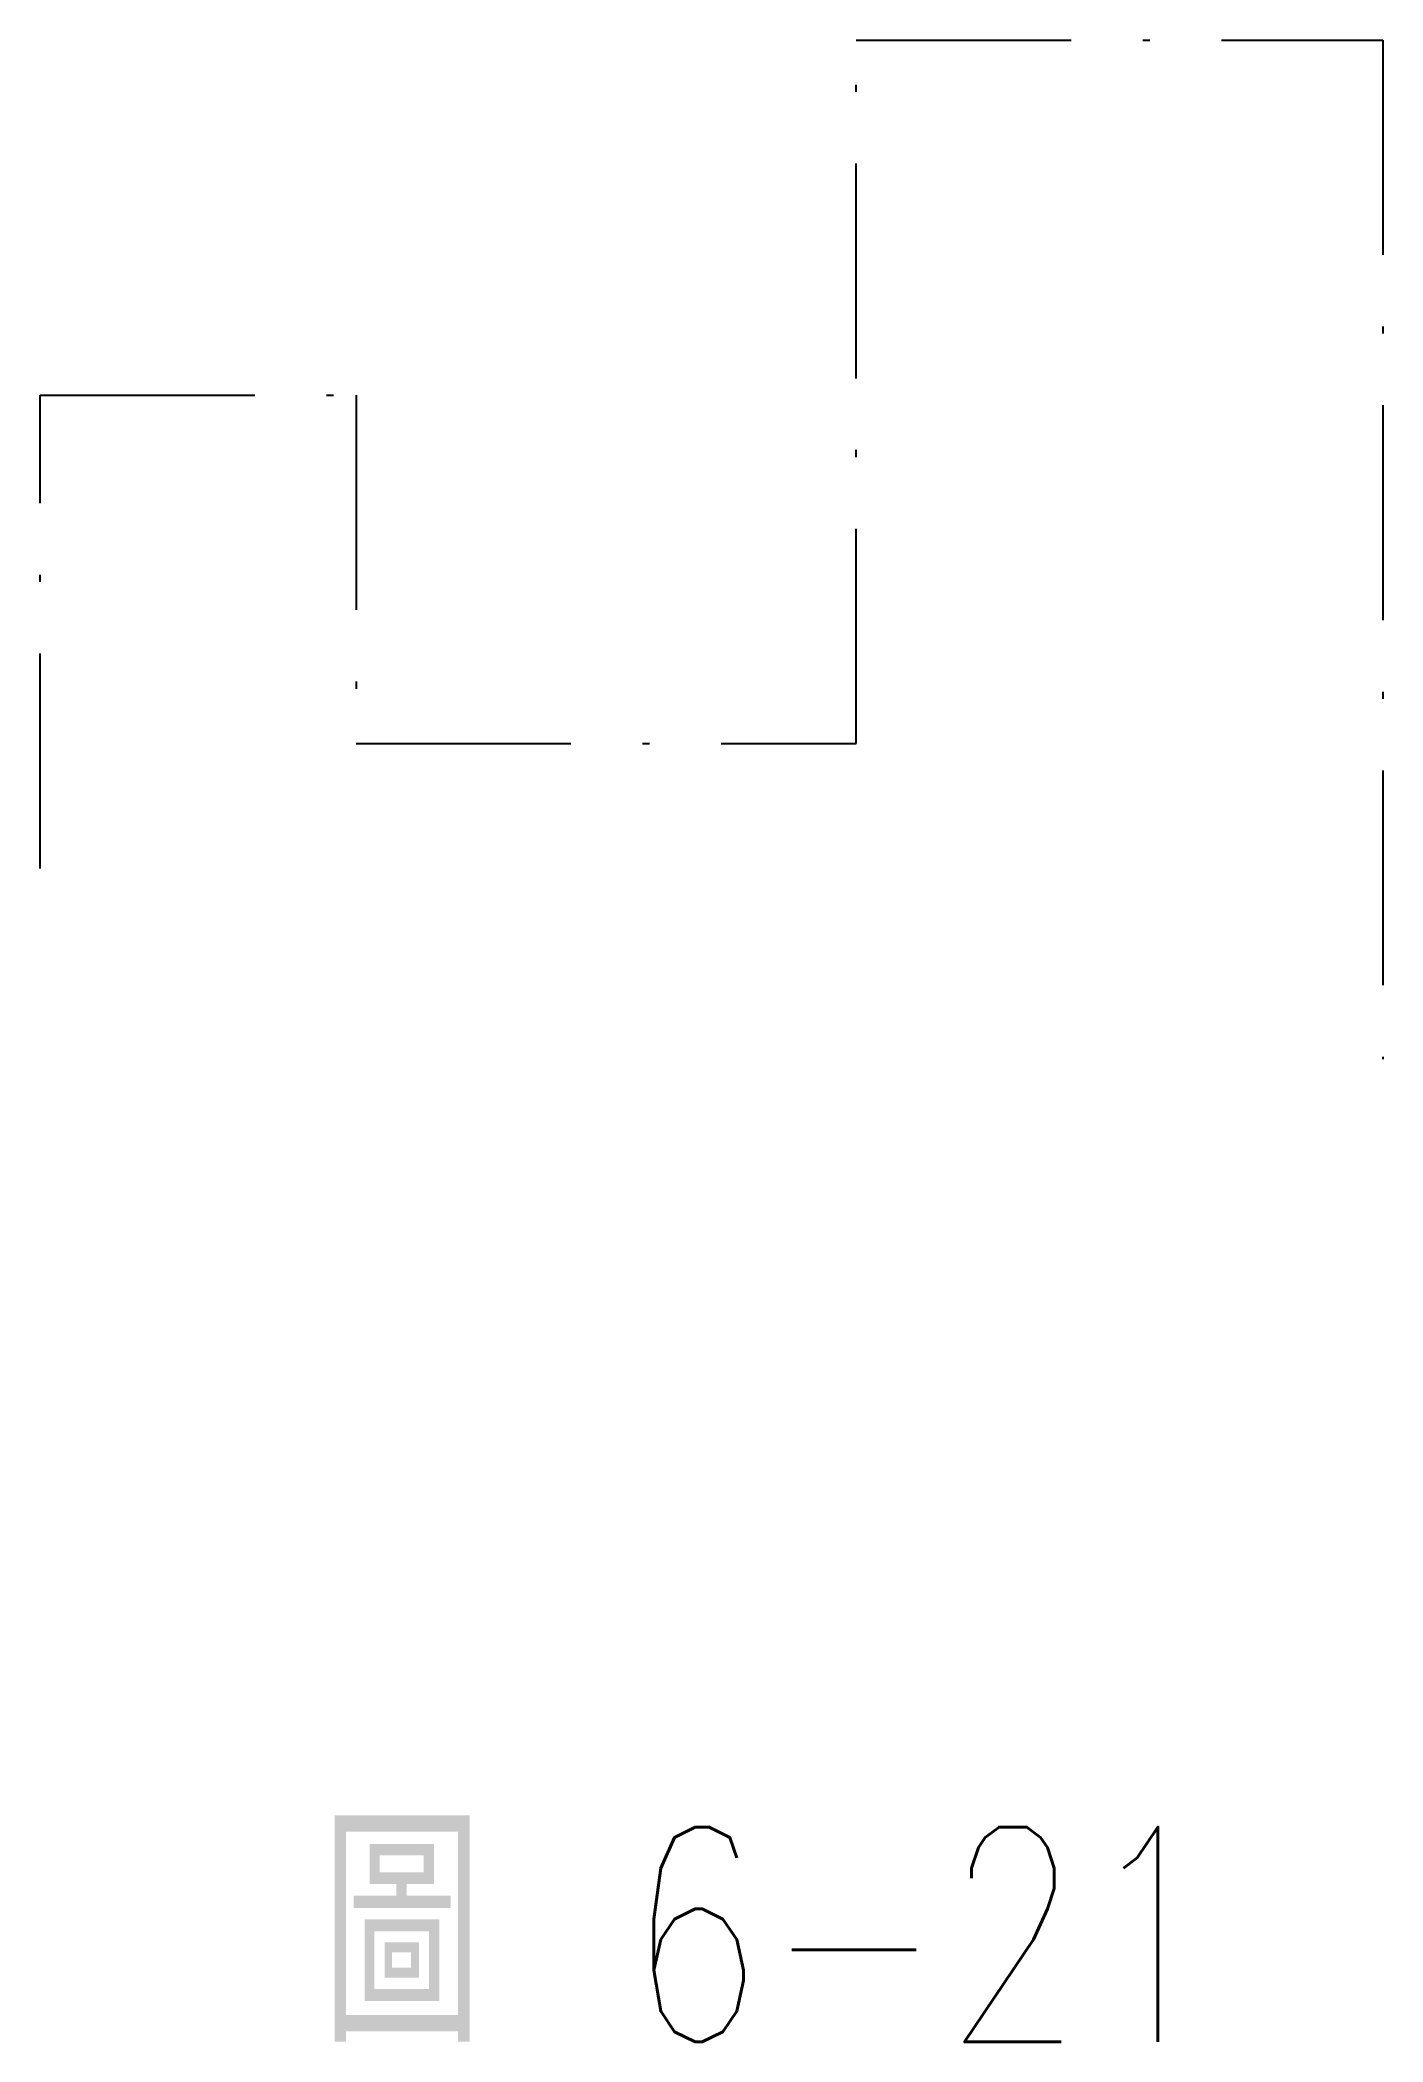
# Model space of a CAD drawing. Extents: x 81.6 to 100.4, y 72.3 to 100.3.
import ezdxf

# ---------------------------------------------------------------- set-up
doc = ezdxf.new("R2010")
doc.units = 0
doc.linetypes.add('CEN3', pattern=[5, 3, -1, 0, -1])
doc.layers.add('CENT3', color=1, linetype='CEN3')
doc.layers.add('輪廓線', color=7, linetype='CONTINUOUS')
doc.styles.add('CNS', font='txt.shx', dxfattribs={"width": 0.75, "height": 3, "bigfont": 'chineset.shx'})

msp = doc.modelspace()

# ---------------------------------------------------------------- linework, layer by layer
at = {"layer": 'CENT3', "color": 7}
msp.add_lwpolyline([(81.643, 88.713), (81.643, 95.323), (86.055, 95.323), (86.055, 90.457), (93.041, 90.457), (93.041, 100.281), (100.395, 100.281), (100.395, 86.05)], dxfattribs=at)

# ---------------------------------------------------------------- texts
at = {"layer": '輪廓線', "style": 'CNS', "width": 0.75}
msp.add_text('圖 6-21', height=3, dxfattribs=at).set_placement((85.572, 72.325))

doc.saveas('drawing.dxf')
